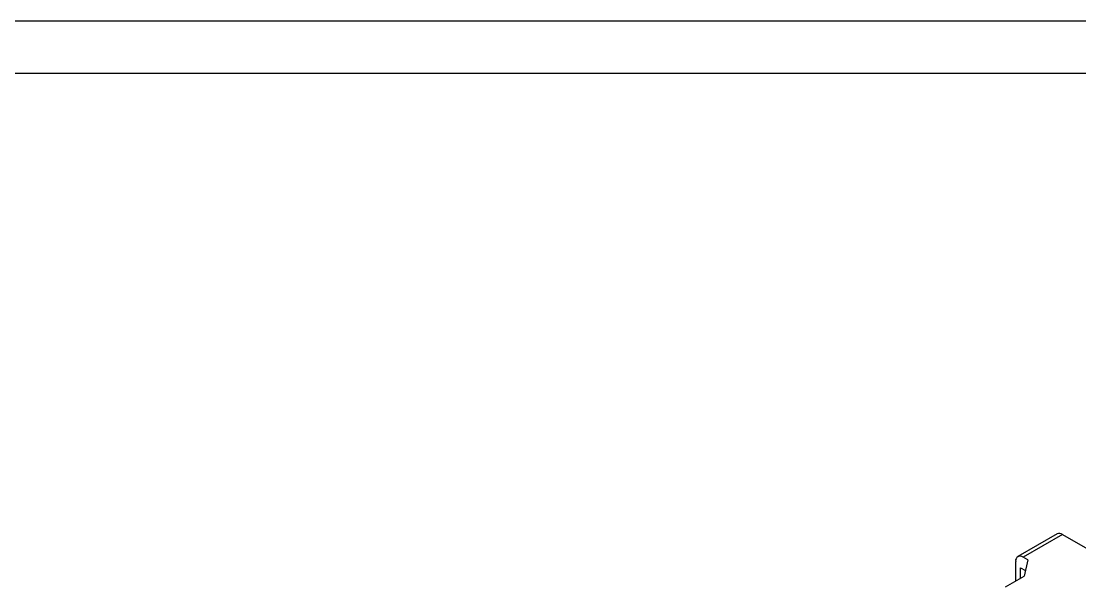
# Model space of a CAD drawing. Header units: millimetres. Extents: x 1241 to 2501, y 194 to 1085.
# Drawn here: x 1904.5 to 2208.3, y 922.3 to 1084.6 of the extents above; entities that cross this region are included whole.
import ezdxf

# ---------------------------------------------------------------- set-up
doc = ezdxf.new("R2010")
doc.units = ezdxf.units.MM
doc.header["$LTSCALE"] = 3
for name, color, linetype in [('1轮廓实线层', 7, 'Continuous'), ('2细线层', 4, 'Continuous'), ('图框层', 7, 'Continuous')]:
    doc.layers.add(name, color=color, linetype=linetype)

# ---------------------------------------------------------------- blocks, each defined once
blk = doc.blocks.new('ZwmFrameMain_A3^_^无分区图框^_^landscape')
at = {"layer": '1轮廓实线层'}
blk.add_line((390, 287), (0, 287), dxfattribs=at)
at = {"layer": '2细线层'}
blk.add_line((395, 292), (-25, 292), dxfattribs=at)

msp = doc.modelspace()

# ---------------------------------------------------------------- linework, layer by layer
at = {"color": 7, "linetype": 'Continuous', "lineweight": 25}
for p, q in [((2201.856, 937.491), (2190.542, 930.96)), ((2203.356, 937.343), (2192.042, 930.811)), ((2203.356, 937.343), (2220.892, 927.219)), ((2193.421, 930.015), (2192.042, 930.811)), ((2193.421, 930.015), (2192.325, 925.341)), ((2189.92, 923.953), (2189.92, 929.586)), ((2191.335, 924.77), (2191.335, 927.708)), ((2191.335, 927.708), (2192.695, 926.923)), ((2187.021, 922.28), (2192.325, 925.341))]:
    msp.add_line(p, q, dxfattribs=at)
for centre, radius, start, end in [((2202.477, 936.116), 1.509, 54.38242, 114.30712), ((2191.214, 929.796), 1.31, 50.79671, 189.21404)]:
    msp.add_arc(centre, radius, start, end, dxfattribs=at)

# ---------------------------------------------------------------- block references
at = {"layer": '图框层', "xscale": 3, "yscale": 3, "zscale": 3}
msp.add_blockref('ZwmFrameMain_A3^_^无分区图框^_^landscape', (1316.381, 208.634), dxfattribs=at)

doc.saveas('drawing.dxf')
